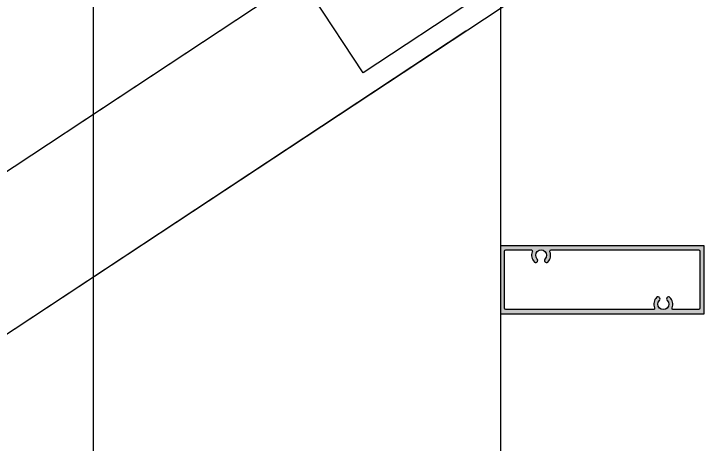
# Model space of a CAD drawing. Header units: millimetres. Extents: x 434053 to 1059003, y -2417481 to 936527.
# Drawn here: x 658632.2 to 658887.8, y -2246584.7 to -2246426.4 of the extents above; entities that cross this region are included whole.
import ezdxf

# ---------------------------------------------------------------- set-up
doc = ezdxf.new("R2010")
doc.units = ezdxf.units.MM
doc.header["$LTSCALE"] = 1000
doc.header["$MEASUREMENT"] = 0
doc.linetypes.add('CENTER', pattern=[2, 1.25, -0.25, 0.25, -0.25])
doc.linetypes.add('HIDDEN', pattern=[9.524999999999999, 6.35, -3.175])
for name, color, linetype in [('EXTRUSION-V', 141, 'Continuous'), ('EXTRUSION1', 4, 'Continuous'), ('GRID', 8, 'CENTER'), ('HZHZNEWPLOTLAYER#@$TT', 7, 'Continuous'), ('STEEL-V', 71, 'Continuous'), ('型材断面填充', 254, 'Continuous')]:
    doc.layers.add(name, color=color, linetype=linetype)

# ---------------------------------------------------------------- blocks, each defined once
blk = doc.blocks.new('20210923-LC06')
at = {"layer": '型材断面填充', "linetype": 'ByBlock'}
h = blk.add_hatch(color=256, dxfattribs=at)
h.paths.add_polyline_path([(75, 12.5), (0, 12.5), (0, -12.5), (75, -12.5)])
edge = h.paths.add_edge_path(flags=16)
edge.add_arc((72.99999999999272, 10.5), 0.5, 0, 90, ccw=False)
edge.add_line((73.49999999999272, 10.5), (73.49999999999272, -10.5))
edge.add_arc((72.99999999999272, -10.5), 0.5, -90, 0, ccw=False)
edge.add_line((72.99999999999272, -11), (63.70809924347122, -11))
edge.add_arc((63.70809924347122, -10.5), 0.5, 157.9756871616606, 270, ccw=False)
edge.add_arc((59.99999999996362, -8.999999999923602), 3.49999999999024, 337.9756871617368, 405.5224881743313)
edge.add_arc((61.96176195076987, -7.002128601492586), 0.6999999863657048, 45.52248817439985, 150.0000000002586)
edge.add_line((61.35554417992535, -6.652128608311614), (61.30384047733969, -6.741682048123039))
edge.add_arc((61.91005825998582, -7.091682048114308), 0.6999999999930533, 150.000000000497, 224.9738861260881)
edge.add_arc((59.99999999498687, -8.999999999916326), 1.99999999646012, -224.97388637242545, 44.97388612635791, ccw=False)
edge.add_arc((58.08994174066902, -7.091682042391767), 0.6999999964802336, 315.0261136276913, 389.999999996758)
edge.add_line((58.69615952028835, -6.741682044186746), (58.64445582000917, -6.652128608351632))
edge.add_arc((58.0382380491501, -7.002128601496224), 0.6999999863618294, 29.99999999656709, 134.4775118258088)
edge.add_arc((59.99999999995634, -8.999999999923602), 3.499999999985485, 134.4775118257521, 202.0243128383078)
edge.add_arc((56.29190075644874, -10.5), 0.5000000000078625, -89.99999999916622, 22.024312838026788, ccw=False)
edge.add_line((56.29190075645602, -11), (2, -11))
edge.add_arc((2, -10.5), 0.5, 180, 270, ccw=False)
edge.add_line((1.5, -10.5), (1.5, 10.5))
edge.add_arc((2, 10.5), 0.5, 90, 180, ccw=False)
edge.add_line((2, 11), (11.2919007564924, 11))
edge.add_arc((11.29190075648512, 10.49999999998909), 0.5000000000109139, -22.024313129871473, 89.99999999916622, ccw=False)
edge.add_arc((15.00000000499858, 8.999999975909304), 3.500000013615411, 157.9756868698486, 225.5224875408107)
edge.add_arc((13.03823803211708, 7.002128599175194), 0.7000000000041585, 225.5224875403132, 330.0000000028977)
edge.add_line((13.64445581477776, 6.652128599209391), (13.696159520332, 6.741682044186746))
edge.add_arc((13.0899417407054, 7.091682042388129), 0.6999999964831274, 330.0000000037976, 404.9738863725193)
edge.add_arc((14.99999999501597, 8.999999999916326), 1.999999996458775, -44.97388612598962, 224.9738863725727, ccw=False)
edge.add_arc((16.9100582600222, 7.091682048121584), 0.6999999999878389, 135.0261138737017, 209.9999999998008)
edge.add_line((16.30384047738335, 6.741682048130315), (16.355544179969, 6.652128608307976))
edge.add_arc((16.96176195081352, 7.002128601492586), 0.6999999863692359, 209.9999999999993, 314.4775118253916)
edge.add_arc((15.00000000002183, 8.999999999923602), 3.499999999983077, 314.477511825457, 382.0243128382527)
edge.add_arc((18.70809924351488, 10.49999999999272), 0.4999999999930083, 90, 202.0243128382656, ccw=False)
edge.add_line((18.70809924351488, 10.99999999998545), (72.99999999999272, 11))
at = {"color": 0, "linetype": 'ByBlock'}
blk.add_lwpolyline([(75, 12.5), (0, 12.5), (0, -12.5), (75, -12.5)], close=True, dxfattribs=at)
blk.add_lwpolyline([(72.99999999999272, 11, -0.4142135623731147), (73.49999999999272, 10.5), (73.49999999999272, -10.5, -0.4142135623730951), (72.99999999999272, -11), (63.70809924347122, -11, -0.5318455158548693), (63.24458683803095, -10.31249999998909, 0.303569696419431), (62.45220242653158, -6.502660764042957, 0.4903143928775128), (61.35554417992535, -6.652128608311614), (61.30384047733969, -6.741682048123039, 0.339327190915275), (61.41485796841152, -7.586431147374242, -2.41265831870223), (58.58514202763035, -7.586431141295179, 0.339327192099483), (58.69615952028835, -6.741682044186746), (58.64445582000917, -6.652128608351632, 0.4903143928944151), (57.54779757338838, -6.502660764050233, 0.3035696964186377), (56.75541316189629, -10.31249999998909, -0.5318455158544906), (56.29190075645602, -11), (2, -11, -0.4142135623730951), (1.5, -10.5), (1.5, 10.5, -0.4142135623730951), (2, 11), (11.2919007564924, 11, -0.5318455174885397), (11.75541316098679, 10.31249999761349, 0.3035696947912896), (12.5477975412723, 6.502660757421836, 0.4903143963226426), (13.64445581477776, 6.652128599209391), (13.696159520332, 6.741682044186746, 0.3393271920984405), (13.58514202766673, 7.586431141295179, -2.412658318694041), (16.41485796845518, 7.58643114737788, 0.3393271909152766), (16.30384047738335, 6.741682048130315), (16.355544179969, 6.652128608307976, 0.49031439287499), (17.45220242657524, 6.502660764039319, 0.3035696964197462), (18.24458683808189, 10.31249999998545, -0.5318455158541423), (18.70809924351488, 10.99999999998545)], format="xyb", close=True, dxfattribs=at)
blk = doc.blocks.new('20221118-LGT01')
at = {"layer": 'STEEL-V', "linetype": 'HIDDEN'}
blk.add_lwpolyline([(-407.523950136354, -42.02102515436127), (-507.5239493589615, -42.00855590694118), (-507.5134730573045, 42.00855590697029), (-407.5134738346969, 41.9960866595211)], dxfattribs=at)
blk = doc.blocks.new('A$C4AEA3CD0')
at = {"layer": 'EXTRUSION-V'}
blk.add_line((10420.70070294841, 7822.964473866765, -2.373878326713045e-08), (10420.70070294841, 6852.96465201882, 1.648810037081872e-08), dxfattribs=at)
at = {"layer": 'EXTRUSION-V', "elevation": -2.373878326713049e-08}
blk.add_lwpolyline([(10270.70069863509, 8677.964557566936), (10270.70069863509, 6862.964563747455)], dxfattribs=at)
at = {"layer": 'GRID'}
for p, q in [((5670.700698670058, 4092.964561471417), (10970.70069345605, 7587.964561633673, 4.372245922309899e-08)), ((9689.412777439371, 6743.039793528393, 5.583955210113353e-09), (10970.70069341997, 7587.964561635114, 1.607862653037549e-08))]:
    blk.add_line(p, q, dxfattribs=at)
at = {"layer": 'STEEL-V'}
for p, q in [((9716.890479628812, 6701.359867559915, 8.328769553990468e-09), (10458.02525683938, 7189.971103799568, 1.648816256007704e-08)), ((6584.048570372863, 4636.023417098848), (10408.02525687549, 7156.999405650969, 4.372245922310087e-08))]:
    blk.add_line(p, q, dxfattribs=at)
at = {"linetype": 'ByBlock', "rotation": 33.40221437672568}
blk.add_blockref('20221118-LGT01', (10770.70069341996, 7456.077769046396, 1.648816256007704e-08), dxfattribs=at)
at = {"layer": 'EXTRUSION1'}
blk.add_blockref('20210923-LC06', (10420.70063879096, 7065.464561312774, 1.648816256007257e-08), dxfattribs=at)

msp = doc.modelspace()

# ---------------------------------------------------------------- block references
at = {"layer": 'HZHZNEWPLOTLAYER#@$TT'}
msp.add_blockref('A$C4AEA3CD0', (648390.646983277, -2253589.644804623), dxfattribs=at)

doc.saveas('drawing.dxf')
